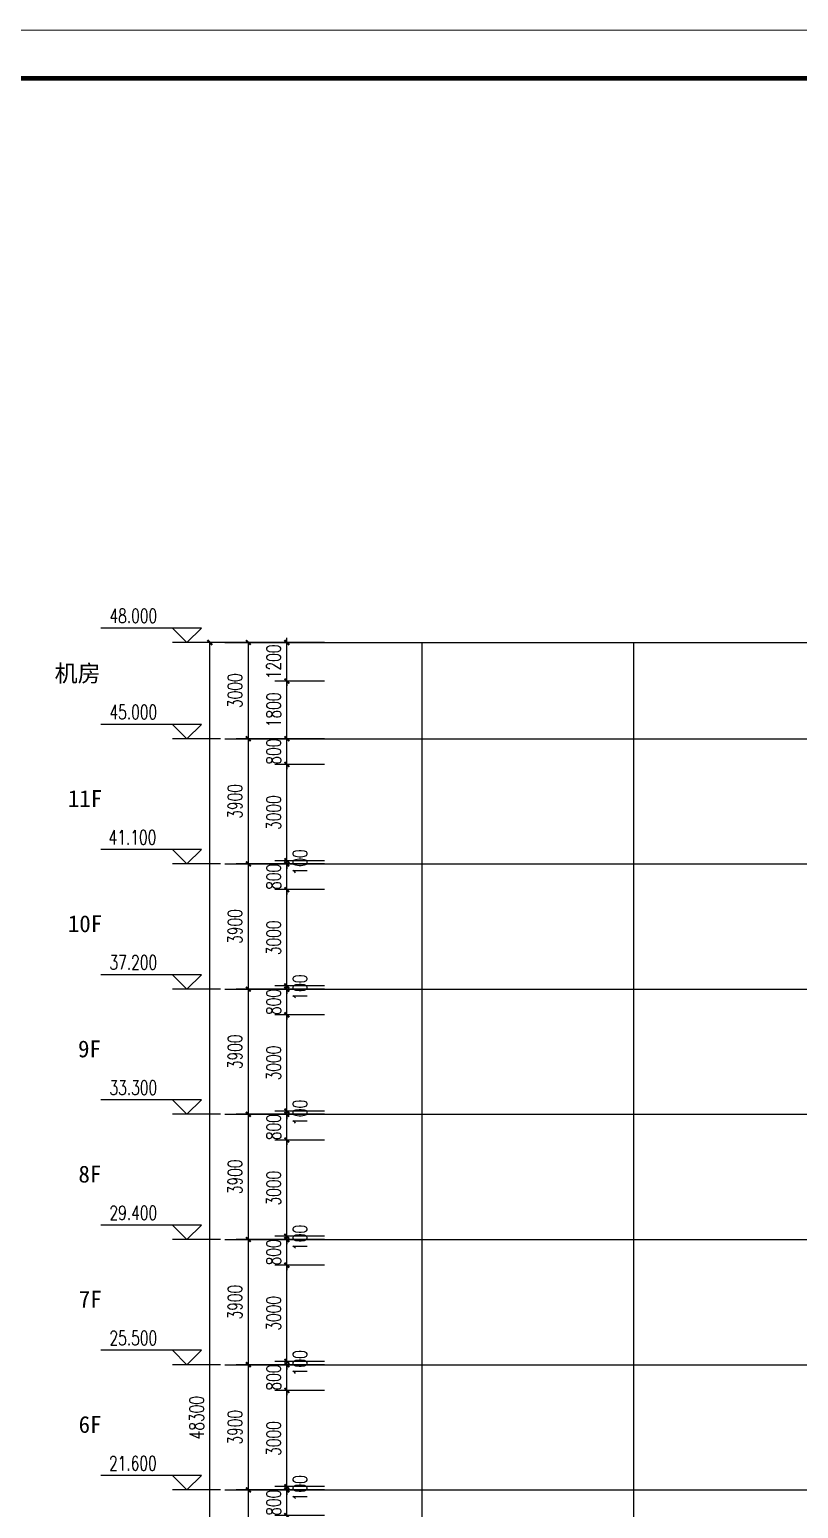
# Model space of a CAD drawing. Extents: x 1738711 to 2346805, y 1189731 to 2516152.
# Drawn here: x 2170105 to 2194068, y 1595754 to 1641828 of the extents above; entities that cross this region are included whole.
import ezdxf
from ezdxf.enums import TextEntityAlignment as Align

# ---------------------------------------------------------------- set-up
doc = ezdxf.new("R2010")
doc.units = 0
doc.header["$LTSCALE"] = 1000
doc.header["$MEASUREMENT"] = 0
for name, color, linetype in [('DIM_ELEV', 3, 'Continuous'), ('DOTE', 1, 'Continuous'), ('PUB_DIM', 3, 'Continuous'), ('PUB_TEXT', 7, 'Continuous'), ('TK', 4, 'Continuous')]:
    doc.layers.add(name, color=color, linetype=linetype)
doc.styles.add('_TCH_DIM', font='SIMPLEX', dxfattribs={"bigfont": 'GBCBIG'})
doc.styles.add('_TCH_DIM_T3', font='SIMPLEX', dxfattribs={"width": 0.705882, "bigfont": 'GBCBIG'})
doc.styles.add('STW', font='simhei_0.ttf')
doc.styles.add('宋体', font='SIMSUN.TTF', dxfattribs={"width": 0.75})
doc.dimstyles.new('_TCH_ARCH&&150', dxfattribs={"dimtxt": 446.25, "dimasz": 150, "dimexe": 375, "dimexo": 450, "dimgap": 189.375, "dimtad": 1, "dimdec": 0, "dimzin": 0, "dimdsep": 46, "dimtxsty": '_TCH_DIM_T3', "dimblk": 'ARCHTICK', "dimcen": 0.09, "dimclrt": 7, "dimazin": 2, "dimtfac": 1, "dimtdec": 0, "dimtix": 1, "dimtmove": 2, "dimatfit": 3, "dimfxl": 1, "dimtolj": 1, "dimtzin": 0, "dimarcsym": 0})

# ---------------------------------------------------------------- blocks, each defined once
blk = doc.blocks.new('hjashrtahreahe')
at = {"layer": 'TK', "color": 7, "const_width": 25}
blk.add_lwpolyline([(0, 59400), (84100, 59400), (84100, 0), (0, 0)], close=True, dxfattribs=at)
at = {"layer": 'TK', "color": 3, "const_width": 100}
blk.add_lwpolyline([(2500, 1000), (2500, 58400), (83100, 58400), (83100, 1000)], close=True, dxfattribs=at)
at = {"layer": 'TK', "style": '宋体', "width": 0.75}
for tag, height, p in [('项目负责人', 350, (6003, 57089)), ('专业负责人', 350, (6003, 56224)), ('设计人', 350, (6003, 55419)), ('版号1', 250, (77304, 22193)), ('时间1', 250, (82405, 22193)), ('版号2', 250, (77304, 21593)), ('时间2', 250, (82405, 21593)), ('版号3', 250, (77304, 20993)), ('时间3', 250, (82405, 20993)), ('建筑会签', 0.0001, (78978, 2403)), ('电气会签', 0.0001, (82128, 2403)), ('结构会签', 0.0001, (78978, 1803)), ('暖通会签', 0.0001, (82128, 1803)), ('给排水会签', 0.0001, (78978, 1250)), ('智能化会签', 0.0001, (82128, 1250))]:
    blk.add_attdef(tag, text='', height=height, dxfattribs=at).set_placement(p, align=Align.CENTER)
for tag, p in [('合作设计单位', (80816, 48986)), ('版号说明1', (79854, 22318)), ('版号说明2', (79854, 21718)), ('版号说明3', (79854, 21118)), ('浙江绿储科技有限公司', (80545, 16036)), ('百兆瓦级集中式熔盐储能关键', (80545, 14953)), ('设备研发及制造基地项目', (80545, 14603)), ('1#研发楼', (80545, 13636)), ('图名', (80545, 12436)), ('工程编号', (78978, 11461)), ('子项编号', (82128, 11461)), ('建筑', (78978, 10711)), ('图号', (82128, 10711)), ('施工图', (78978, 9961)), ('2023.03', (82128, 9961)), ('审定', (79353, 8461)), ('审核', (79353, 7711)), ('工程负责', (79353, 6961)), ('专业负责', (79353, 6211)), ('设计', (79353, 5461)), ('制图', (79353, 4711)), ('校对', (79353, 3961))]:
    blk.add_attdef(tag, text='', height=250, dxfattribs=at).set_placement(p, align=Align.MIDDLE_CENTER)
blk = doc.blocks.new('_ArchTick')
at = {"color": 0, "linetype": 'ByBlock', "const_width": 0.4}
blk.add_lwpolyline([(-0.5, -0.5), (0.5, 0.5)], dxfattribs=at)
blk = doc.blocks.new('*D2338')
at = {"layer": 'Defpoints', "color": 0, "transparency": 16777216}
for p in [(2176923, 1596332), (2178542, 1596332), (2178542, 1592432)]:
    blk.add_point(p, dxfattribs=at)
at = {"layer": 'PUB_DIM', "color": 0, "lineweight": -2, "transparency": 16777216}
for p, q in [((2178092, 1596332), (2176548, 1596332)), ((2176923, 1592432), (2176923, 1596332)), ((2178092, 1592432), (2176548, 1592432))]:
    blk.add_line(p, q, dxfattribs=at)
at = {"layer": 'PUB_DIM', "color": 0, "lineweight": -2, "transparency": 16777216, "xscale": 150, "yscale": 150, "zscale": 150}
for p, rotation in [((2176923, 1596332), 90), ((2176923, 1592432), 270)]:
    blk.add_blockref('_ArchTick', p, dxfattribs=dict(at, rotation=rotation))
at = {"layer": 'PUB_DIM', "color": 7, "transparency": 16777216, "insert": (2176511, 1594382), "char_height": 446.2, "attachment_point": 5, "rotation": 90, "style": '_TCH_DIM_T3'}
blk.add_mtext('\\A1;3900', dxfattribs=at)
blk = doc.blocks.new('*D2339')
at = {"layer": 'Defpoints', "color": 0, "transparency": 16777216}
for p in [(2176923, 1600232), (2178542, 1600232), (2178542, 1596332)]:
    blk.add_point(p, dxfattribs=at)
at = {"layer": 'PUB_DIM', "color": 0, "lineweight": -2, "transparency": 16777216}
for p, q in [((2178092, 1600232), (2176548, 1600232)), ((2176923, 1596332), (2176923, 1600232)), ((2178092, 1596332), (2176548, 1596332))]:
    blk.add_line(p, q, dxfattribs=at)
at = {"layer": 'PUB_DIM', "color": 0, "lineweight": -2, "transparency": 16777216, "xscale": 150, "yscale": 150, "zscale": 150}
for p, rotation in [((2176923, 1600232), 90), ((2176923, 1596332), 270)]:
    blk.add_blockref('_ArchTick', p, dxfattribs=dict(at, rotation=rotation))
at = {"layer": 'PUB_DIM', "color": 7, "transparency": 16777216, "insert": (2176511, 1598282), "char_height": 446.2, "attachment_point": 5, "rotation": 90, "style": '_TCH_DIM_T3'}
blk.add_mtext('\\A1;3900', dxfattribs=at)
blk = doc.blocks.new('*D2340')
at = {"layer": 'Defpoints', "color": 0, "transparency": 16777216}
for p in [(2176923, 1604132), (2178542, 1604132), (2178542, 1600232)]:
    blk.add_point(p, dxfattribs=at)
at = {"layer": 'PUB_DIM', "color": 0, "lineweight": -2, "transparency": 16777216}
for p, q in [((2178092, 1604132), (2176548, 1604132)), ((2176923, 1600232), (2176923, 1604132)), ((2178092, 1600232), (2176548, 1600232))]:
    blk.add_line(p, q, dxfattribs=at)
at = {"layer": 'PUB_DIM', "color": 0, "lineweight": -2, "transparency": 16777216, "xscale": 150, "yscale": 150, "zscale": 150}
for p, rotation in [((2176923, 1604132), 90), ((2176923, 1600232), 270)]:
    blk.add_blockref('_ArchTick', p, dxfattribs=dict(at, rotation=rotation))
at = {"layer": 'PUB_DIM', "color": 7, "transparency": 16777216, "insert": (2176511, 1602182), "char_height": 446.2, "attachment_point": 5, "rotation": 90, "style": '_TCH_DIM_T3'}
blk.add_mtext('\\A1;3900', dxfattribs=at)
blk = doc.blocks.new('*D2341')
at = {"layer": 'Defpoints', "color": 0, "transparency": 16777216}
for p in [(2176923, 1608032), (2178542, 1608032), (2178542, 1604132)]:
    blk.add_point(p, dxfattribs=at)
at = {"layer": 'PUB_DIM', "color": 0, "lineweight": -2, "transparency": 16777216}
for p, q in [((2178092, 1608032), (2176548, 1608032)), ((2176923, 1604132), (2176923, 1608032)), ((2178092, 1604132), (2176548, 1604132))]:
    blk.add_line(p, q, dxfattribs=at)
at = {"layer": 'PUB_DIM', "color": 0, "lineweight": -2, "transparency": 16777216, "xscale": 150, "yscale": 150, "zscale": 150}
for p, rotation in [((2176923, 1608032), 90), ((2176923, 1604132), 270)]:
    blk.add_blockref('_ArchTick', p, dxfattribs=dict(at, rotation=rotation))
at = {"layer": 'PUB_DIM', "color": 7, "transparency": 16777216, "insert": (2176511, 1606082), "char_height": 446.2, "attachment_point": 5, "rotation": 90, "style": '_TCH_DIM_T3'}
blk.add_mtext('\\A1;3900', dxfattribs=at)
blk = doc.blocks.new('*D2342')
at = {"layer": 'Defpoints', "color": 0, "transparency": 16777216}
for p in [(2176923, 1611932), (2178542, 1611932), (2178542, 1608032)]:
    blk.add_point(p, dxfattribs=at)
at = {"layer": 'PUB_DIM', "color": 0, "lineweight": -2, "transparency": 16777216}
for p, q in [((2178092, 1611932), (2176548, 1611932)), ((2176923, 1608032), (2176923, 1611932)), ((2178092, 1608032), (2176548, 1608032))]:
    blk.add_line(p, q, dxfattribs=at)
at = {"layer": 'PUB_DIM', "color": 0, "lineweight": -2, "transparency": 16777216, "xscale": 150, "yscale": 150, "zscale": 150}
for p, rotation in [((2176923, 1611932), 90), ((2176923, 1608032), 270)]:
    blk.add_blockref('_ArchTick', p, dxfattribs=dict(at, rotation=rotation))
at = {"layer": 'PUB_DIM', "color": 7, "transparency": 16777216, "insert": (2176511, 1609982), "char_height": 446.2, "attachment_point": 5, "rotation": 90, "style": '_TCH_DIM_T3'}
blk.add_mtext('\\A1;3900', dxfattribs=at)
blk = doc.blocks.new('*D2343')
at = {"layer": 'Defpoints', "color": 0, "transparency": 16777216}
for p in [(2176923, 1615832), (2178542, 1615832), (2178542, 1611932)]:
    blk.add_point(p, dxfattribs=at)
at = {"layer": 'PUB_DIM', "color": 0, "lineweight": -2, "transparency": 16777216}
for p, q in [((2178092, 1615832), (2176548, 1615832)), ((2176923, 1611932), (2176923, 1615832)), ((2178092, 1611932), (2176548, 1611932))]:
    blk.add_line(p, q, dxfattribs=at)
at = {"layer": 'PUB_DIM', "color": 0, "lineweight": -2, "transparency": 16777216, "xscale": 150, "yscale": 150, "zscale": 150}
for p, rotation in [((2176923, 1615832), 90), ((2176923, 1611932), 270)]:
    blk.add_blockref('_ArchTick', p, dxfattribs=dict(at, rotation=rotation))
at = {"layer": 'PUB_DIM', "color": 7, "transparency": 16777216, "insert": (2176511, 1613882), "char_height": 446.2, "attachment_point": 5, "rotation": 90, "style": '_TCH_DIM_T3'}
blk.add_mtext('\\A1;3900', dxfattribs=at)
blk = doc.blocks.new('*D2344')
at = {"layer": 'Defpoints', "color": 0, "transparency": 16777216}
for p in [(2176923, 1619732), (2178542, 1619732), (2178542, 1615832)]:
    blk.add_point(p, dxfattribs=at)
at = {"layer": 'PUB_DIM', "color": 0, "lineweight": -2, "transparency": 16777216}
for p, q in [((2178092, 1619732), (2176548, 1619732)), ((2176923, 1615832), (2176923, 1619732)), ((2178092, 1615832), (2176548, 1615832))]:
    blk.add_line(p, q, dxfattribs=at)
at = {"layer": 'PUB_DIM', "color": 0, "lineweight": -2, "transparency": 16777216, "xscale": 150, "yscale": 150, "zscale": 150}
for p, rotation in [((2176923, 1619732), 90), ((2176923, 1615832), 270)]:
    blk.add_blockref('_ArchTick', p, dxfattribs=dict(at, rotation=rotation))
at = {"layer": 'PUB_DIM', "color": 7, "transparency": 16777216, "insert": (2176511, 1617782), "char_height": 446.2, "attachment_point": 5, "rotation": 90, "style": '_TCH_DIM_T3'}
blk.add_mtext('\\A1;3900', dxfattribs=at)
blk = doc.blocks.new('*D2345')
at = {"layer": 'Defpoints', "color": 0, "transparency": 16777216}
for p in [(2176923, 1622732), (2178542, 1622732), (2178542, 1619732)]:
    blk.add_point(p, dxfattribs=at)
at = {"layer": 'PUB_DIM', "color": 0, "lineweight": -2, "transparency": 16777216}
for p, q in [((2178092, 1622732), (2176548, 1622732)), ((2176923, 1619732), (2176923, 1622732)), ((2178092, 1619732), (2176548, 1619732))]:
    blk.add_line(p, q, dxfattribs=at)
at = {"layer": 'PUB_DIM', "color": 0, "lineweight": -2, "transparency": 16777216, "xscale": 150, "yscale": 150, "zscale": 150}
for p, rotation in [((2176923, 1622732), 90), ((2176923, 1619732), 270)]:
    blk.add_blockref('_ArchTick', p, dxfattribs=dict(at, rotation=rotation))
at = {"layer": 'PUB_DIM', "color": 7, "transparency": 16777216, "insert": (2176511, 1621232), "char_height": 446.2, "attachment_point": 5, "rotation": 90, "style": '_TCH_DIM_T3'}
blk.add_mtext('\\A1;3000', dxfattribs=at)
blk = doc.blocks.new('*D2346')
at = {"layer": 'Defpoints', "color": 0, "transparency": 16777216}
for p in [(2175723, 1622732), (2179742, 1622732), (2179742, 1574432)]:
    blk.add_point(p, dxfattribs=at)
at = {"layer": 'PUB_DIM', "color": 0, "lineweight": -2, "transparency": 16777216}
for p, q in [((2179292, 1622732), (2175348, 1622732)), ((2175723, 1574432), (2175723, 1622732)), ((2179292, 1574432), (2175348, 1574432))]:
    blk.add_line(p, q, dxfattribs=at)
at = {"layer": 'PUB_DIM', "color": 0, "lineweight": -2, "transparency": 16777216, "xscale": 150, "yscale": 150, "zscale": 150}
for p, rotation in [((2175723, 1622732), 90), ((2175723, 1574432), 270)]:
    blk.add_blockref('_ArchTick', p, dxfattribs=dict(at, rotation=rotation))
at = {"layer": 'PUB_DIM', "color": 7, "transparency": 16777216, "insert": (2175311, 1598582), "char_height": 446.2, "attachment_point": 5, "rotation": 90, "style": '_TCH_DIM_T3'}
blk.add_mtext('\\A1;48300', dxfattribs=at)
blk = doc.blocks.new('*D2360')
at = {"layer": 'Defpoints', "color": 0, "transparency": 16777216}
for p in [(2178123, 1596332), (2179742, 1596332), (2179742, 1595532)]:
    blk.add_point(p, dxfattribs=at)
at = {"layer": 'PUB_DIM', "color": 0, "lineweight": -2, "transparency": 16777216}
for p, q in [((2178123, 1596332), (2178123, 1596482)), ((2179292, 1596332), (2177748, 1596332)), ((2178123, 1595532), (2178123, 1596332)), ((2179292, 1595532), (2177748, 1595532)), ((2178123, 1595532), (2178123, 1595382))]:
    blk.add_line(p, q, dxfattribs=at)
at = {"layer": 'PUB_DIM', "color": 0, "lineweight": -2, "transparency": 16777216, "xscale": 150, "yscale": 150, "zscale": 150}
for p, rotation in [((2178123, 1596332), 270), ((2178123, 1595532), 90)]:
    blk.add_blockref('_ArchTick', p, dxfattribs=dict(at, rotation=rotation))
at = {"layer": 'PUB_DIM', "color": 7, "transparency": 16777216, "insert": (2177711, 1595932), "char_height": 446.2, "attachment_point": 5, "rotation": 90, "style": '_TCH_DIM_T3'}
blk.add_mtext('\\A1;800', dxfattribs=at)
blk = doc.blocks.new('*D2361')
at = {"layer": 'Defpoints', "color": 0, "transparency": 16777216}
for p in [(2178123, 1596432), (2179742, 1596432), (2179742, 1596332)]:
    blk.add_point(p, dxfattribs=at)
at = {"layer": 'PUB_DIM', "color": 0, "lineweight": -2, "transparency": 16777216}
for p, q in [((2178123, 1596432), (2178123, 1596582)), ((2179292, 1596432), (2177748, 1596432)), ((2179292, 1596332), (2177748, 1596332)), ((2178123, 1596332), (2178123, 1596432)), ((2178123, 1596332), (2178123, 1596182))]:
    blk.add_line(p, q, dxfattribs=at)
at = {"layer": 'PUB_DIM', "color": 0, "lineweight": -2, "transparency": 16777216, "xscale": 150, "yscale": 150, "zscale": 150}
for p, rotation in [((2178123, 1596432), 270), ((2178123, 1596332), 90)]:
    blk.add_blockref('_ArchTick', p, dxfattribs=dict(at, rotation=rotation))
at = {"layer": 'PUB_DIM', "color": 7, "transparency": 16777216, "insert": (2178536, 1596382), "char_height": 446.2, "attachment_point": 5, "rotation": 90, "style": '_TCH_DIM_T3'}
blk.add_mtext('\\A1;100', dxfattribs=at)
blk = doc.blocks.new('*D2362')
at = {"layer": 'Defpoints', "color": 0, "transparency": 16777216}
for p in [(2178123, 1599432), (2179742, 1599432), (2179742, 1596432)]:
    blk.add_point(p, dxfattribs=at)
at = {"layer": 'PUB_DIM', "color": 0, "lineweight": -2, "transparency": 16777216}
for p, q in [((2179292, 1599432), (2177748, 1599432)), ((2178123, 1596432), (2178123, 1599432)), ((2179292, 1596432), (2177748, 1596432))]:
    blk.add_line(p, q, dxfattribs=at)
at = {"layer": 'PUB_DIM', "color": 0, "lineweight": -2, "transparency": 16777216, "xscale": 150, "yscale": 150, "zscale": 150}
for p, rotation in [((2178123, 1599432), 90), ((2178123, 1596432), 270)]:
    blk.add_blockref('_ArchTick', p, dxfattribs=dict(at, rotation=rotation))
at = {"layer": 'PUB_DIM', "color": 7, "transparency": 16777216, "insert": (2177711, 1597932), "char_height": 446.2, "attachment_point": 5, "rotation": 90, "style": '_TCH_DIM_T3'}
blk.add_mtext('\\A1;3000', dxfattribs=at)
blk = doc.blocks.new('*D2363')
at = {"layer": 'Defpoints', "color": 0, "transparency": 16777216}
for p in [(2178123, 1600232), (2179742, 1600232), (2179742, 1599432)]:
    blk.add_point(p, dxfattribs=at)
at = {"layer": 'PUB_DIM', "color": 0, "lineweight": -2, "transparency": 16777216}
for p, q in [((2179292, 1600232), (2177748, 1600232)), ((2178123, 1600232), (2178123, 1600382)), ((2178123, 1599432), (2178123, 1600232)), ((2179292, 1599432), (2177748, 1599432)), ((2178123, 1599432), (2178123, 1599282))]:
    blk.add_line(p, q, dxfattribs=at)
at = {"layer": 'PUB_DIM', "color": 0, "lineweight": -2, "transparency": 16777216, "xscale": 150, "yscale": 150, "zscale": 150}
for p, rotation in [((2178123, 1600232), 270), ((2178123, 1599432), 90)]:
    blk.add_blockref('_ArchTick', p, dxfattribs=dict(at, rotation=rotation))
at = {"layer": 'PUB_DIM', "color": 7, "transparency": 16777216, "insert": (2177711, 1599832), "char_height": 446.2, "attachment_point": 5, "rotation": 90, "style": '_TCH_DIM_T3'}
blk.add_mtext('\\A1;800', dxfattribs=at)
blk = doc.blocks.new('*D2364')
at = {"layer": 'Defpoints', "color": 0, "transparency": 16777216}
for p in [(2178123, 1600332), (2179742, 1600332), (2179742, 1600232)]:
    blk.add_point(p, dxfattribs=at)
at = {"layer": 'PUB_DIM', "color": 0, "lineweight": -2, "transparency": 16777216}
for p, q in [((2179292, 1600332), (2177748, 1600332)), ((2179292, 1600232), (2177748, 1600232)), ((2178123, 1600332), (2178123, 1600482)), ((2178123, 1600232), (2178123, 1600332)), ((2178123, 1600232), (2178123, 1600082))]:
    blk.add_line(p, q, dxfattribs=at)
at = {"layer": 'PUB_DIM', "color": 0, "lineweight": -2, "transparency": 16777216, "xscale": 150, "yscale": 150, "zscale": 150}
for p, rotation in [((2178123, 1600332), 270), ((2178123, 1600232), 90)]:
    blk.add_blockref('_ArchTick', p, dxfattribs=dict(at, rotation=rotation))
at = {"layer": 'PUB_DIM', "color": 7, "transparency": 16777216, "insert": (2178536, 1600282), "char_height": 446.2, "attachment_point": 5, "rotation": 90, "style": '_TCH_DIM_T3'}
blk.add_mtext('\\A1;100', dxfattribs=at)
blk = doc.blocks.new('*D2365')
at = {"layer": 'Defpoints', "color": 0, "transparency": 16777216}
for p in [(2178123, 1603332), (2179742, 1603332), (2179742, 1600332)]:
    blk.add_point(p, dxfattribs=at)
at = {"layer": 'PUB_DIM', "color": 0, "lineweight": -2, "transparency": 16777216}
for p, q in [((2179292, 1603332), (2177748, 1603332)), ((2178123, 1600332), (2178123, 1603332)), ((2179292, 1600332), (2177748, 1600332))]:
    blk.add_line(p, q, dxfattribs=at)
at = {"layer": 'PUB_DIM', "color": 0, "lineweight": -2, "transparency": 16777216, "xscale": 150, "yscale": 150, "zscale": 150}
for p, rotation in [((2178123, 1603332), 90), ((2178123, 1600332), 270)]:
    blk.add_blockref('_ArchTick', p, dxfattribs=dict(at, rotation=rotation))
at = {"layer": 'PUB_DIM', "color": 7, "transparency": 16777216, "insert": (2177711, 1601832), "char_height": 446.2, "attachment_point": 5, "rotation": 90, "style": '_TCH_DIM_T3'}
blk.add_mtext('\\A1;3000', dxfattribs=at)
blk = doc.blocks.new('*D2366')
at = {"layer": 'Defpoints', "color": 0, "transparency": 16777216}
for p in [(2178123, 1604132), (2179742, 1604132), (2179742, 1603332)]:
    blk.add_point(p, dxfattribs=at)
at = {"layer": 'PUB_DIM', "color": 0, "lineweight": -2, "transparency": 16777216}
for p, q in [((2179292, 1604132), (2177748, 1604132)), ((2178123, 1604132), (2178123, 1604282)), ((2178123, 1603332), (2178123, 1604132)), ((2179292, 1603332), (2177748, 1603332)), ((2178123, 1603332), (2178123, 1603182))]:
    blk.add_line(p, q, dxfattribs=at)
at = {"layer": 'PUB_DIM', "color": 0, "lineweight": -2, "transparency": 16777216, "xscale": 150, "yscale": 150, "zscale": 150}
for p, rotation in [((2178123, 1604132), 270), ((2178123, 1603332), 90)]:
    blk.add_blockref('_ArchTick', p, dxfattribs=dict(at, rotation=rotation))
at = {"layer": 'PUB_DIM', "color": 7, "transparency": 16777216, "insert": (2177711, 1603732), "char_height": 446.2, "attachment_point": 5, "rotation": 90, "style": '_TCH_DIM_T3'}
blk.add_mtext('\\A1;800', dxfattribs=at)
blk = doc.blocks.new('*D2367')
at = {"layer": 'Defpoints', "color": 0, "transparency": 16777216}
for p in [(2178123, 1604232), (2179742, 1604232), (2179742, 1604132)]:
    blk.add_point(p, dxfattribs=at)
at = {"layer": 'PUB_DIM', "color": 0, "lineweight": -2, "transparency": 16777216}
for p, q in [((2178123, 1604232), (2178123, 1604382)), ((2179292, 1604232), (2177748, 1604232)), ((2179292, 1604132), (2177748, 1604132)), ((2178123, 1604132), (2178123, 1604232)), ((2178123, 1604132), (2178123, 1603982))]:
    blk.add_line(p, q, dxfattribs=at)
at = {"layer": 'PUB_DIM', "color": 0, "lineweight": -2, "transparency": 16777216, "xscale": 150, "yscale": 150, "zscale": 150}
for p, rotation in [((2178123, 1604232), 270), ((2178123, 1604132), 90)]:
    blk.add_blockref('_ArchTick', p, dxfattribs=dict(at, rotation=rotation))
at = {"layer": 'PUB_DIM', "color": 7, "transparency": 16777216, "insert": (2178536, 1604182), "char_height": 446.2, "attachment_point": 5, "rotation": 90, "style": '_TCH_DIM_T3'}
blk.add_mtext('\\A1;100', dxfattribs=at)
blk = doc.blocks.new('*D2368')
at = {"layer": 'Defpoints', "color": 0, "transparency": 16777216}
for p in [(2178123, 1607232), (2179742, 1607232), (2179742, 1604232)]:
    blk.add_point(p, dxfattribs=at)
at = {"layer": 'PUB_DIM', "color": 0, "lineweight": -2, "transparency": 16777216}
for p, q in [((2179292, 1607232), (2177748, 1607232)), ((2178123, 1604232), (2178123, 1607232)), ((2179292, 1604232), (2177748, 1604232))]:
    blk.add_line(p, q, dxfattribs=at)
at = {"layer": 'PUB_DIM', "color": 0, "lineweight": -2, "transparency": 16777216, "xscale": 150, "yscale": 150, "zscale": 150}
for p, rotation in [((2178123, 1607232), 90), ((2178123, 1604232), 270)]:
    blk.add_blockref('_ArchTick', p, dxfattribs=dict(at, rotation=rotation))
at = {"layer": 'PUB_DIM', "color": 7, "transparency": 16777216, "insert": (2177711, 1605732), "char_height": 446.2, "attachment_point": 5, "rotation": 90, "style": '_TCH_DIM_T3'}
blk.add_mtext('\\A1;3000', dxfattribs=at)
blk = doc.blocks.new('*D2369')
at = {"layer": 'Defpoints', "color": 0, "transparency": 16777216}
for p in [(2178123, 1608032), (2179742, 1608032), (2179742, 1607232)]:
    blk.add_point(p, dxfattribs=at)
at = {"layer": 'PUB_DIM', "color": 0, "lineweight": -2, "transparency": 16777216}
for p, q in [((2179292, 1608032), (2177748, 1608032)), ((2178123, 1608032), (2178123, 1608182)), ((2178123, 1607232), (2178123, 1608032)), ((2179292, 1607232), (2177748, 1607232)), ((2178123, 1607232), (2178123, 1607082))]:
    blk.add_line(p, q, dxfattribs=at)
at = {"layer": 'PUB_DIM', "color": 0, "lineweight": -2, "transparency": 16777216, "xscale": 150, "yscale": 150, "zscale": 150}
for p, rotation in [((2178123, 1608032), 270), ((2178123, 1607232), 90)]:
    blk.add_blockref('_ArchTick', p, dxfattribs=dict(at, rotation=rotation))
at = {"layer": 'PUB_DIM', "color": 7, "transparency": 16777216, "insert": (2177711, 1607632), "char_height": 446.2, "attachment_point": 5, "rotation": 90, "style": '_TCH_DIM_T3'}
blk.add_mtext('\\A1;800', dxfattribs=at)
blk = doc.blocks.new('*D2370')
at = {"layer": 'Defpoints', "color": 0, "transparency": 16777216}
for p in [(2178123, 1608132), (2179742, 1608132), (2179742, 1608032)]:
    blk.add_point(p, dxfattribs=at)
at = {"layer": 'PUB_DIM', "color": 0, "lineweight": -2, "transparency": 16777216}
for p, q in [((2179292, 1608132), (2177748, 1608132)), ((2179292, 1608032), (2177748, 1608032)), ((2178123, 1608132), (2178123, 1608282)), ((2178123, 1608032), (2178123, 1608132)), ((2178123, 1608032), (2178123, 1607882))]:
    blk.add_line(p, q, dxfattribs=at)
at = {"layer": 'PUB_DIM', "color": 0, "lineweight": -2, "transparency": 16777216, "xscale": 150, "yscale": 150, "zscale": 150}
for p, rotation in [((2178123, 1608132), 270), ((2178123, 1608032), 90)]:
    blk.add_blockref('_ArchTick', p, dxfattribs=dict(at, rotation=rotation))
at = {"layer": 'PUB_DIM', "color": 7, "transparency": 16777216, "insert": (2178536, 1608082), "char_height": 446.2, "attachment_point": 5, "rotation": 90, "style": '_TCH_DIM_T3'}
blk.add_mtext('\\A1;100', dxfattribs=at)
blk = doc.blocks.new('*D2371')
at = {"layer": 'Defpoints', "color": 0, "transparency": 16777216}
for p in [(2178123, 1611132), (2179742, 1611132), (2179742, 1608132)]:
    blk.add_point(p, dxfattribs=at)
at = {"layer": 'PUB_DIM', "color": 0, "lineweight": -2, "transparency": 16777216}
for p, q in [((2179292, 1611132), (2177748, 1611132)), ((2178123, 1608132), (2178123, 1611132)), ((2179292, 1608132), (2177748, 1608132))]:
    blk.add_line(p, q, dxfattribs=at)
at = {"layer": 'PUB_DIM', "color": 0, "lineweight": -2, "transparency": 16777216, "xscale": 150, "yscale": 150, "zscale": 150}
for p, rotation in [((2178123, 1611132), 90), ((2178123, 1608132), 270)]:
    blk.add_blockref('_ArchTick', p, dxfattribs=dict(at, rotation=rotation))
at = {"layer": 'PUB_DIM', "color": 7, "transparency": 16777216, "insert": (2177711, 1609632), "char_height": 446.2, "attachment_point": 5, "rotation": 90, "style": '_TCH_DIM_T3'}
blk.add_mtext('\\A1;3000', dxfattribs=at)
blk = doc.blocks.new('*D2372')
at = {"layer": 'Defpoints', "color": 0, "transparency": 16777216}
for p in [(2178123, 1611932), (2179742, 1611932), (2179742, 1611132)]:
    blk.add_point(p, dxfattribs=at)
at = {"layer": 'PUB_DIM', "color": 0, "lineweight": -2, "transparency": 16777216}
for p, q in [((2179292, 1611932), (2177748, 1611932)), ((2178123, 1611932), (2178123, 1612082)), ((2178123, 1611132), (2178123, 1611932)), ((2179292, 1611132), (2177748, 1611132)), ((2178123, 1611132), (2178123, 1610982))]:
    blk.add_line(p, q, dxfattribs=at)
at = {"layer": 'PUB_DIM', "color": 0, "lineweight": -2, "transparency": 16777216, "xscale": 150, "yscale": 150, "zscale": 150}
for p, rotation in [((2178123, 1611932), 270), ((2178123, 1611132), 90)]:
    blk.add_blockref('_ArchTick', p, dxfattribs=dict(at, rotation=rotation))
at = {"layer": 'PUB_DIM', "color": 7, "transparency": 16777216, "insert": (2177711, 1611532), "char_height": 446.2, "attachment_point": 5, "rotation": 90, "style": '_TCH_DIM_T3'}
blk.add_mtext('\\A1;800', dxfattribs=at)
blk = doc.blocks.new('*D2373')
at = {"layer": 'Defpoints', "color": 0, "transparency": 16777216}
for p in [(2178123, 1612032), (2179742, 1612032), (2179742, 1611932)]:
    blk.add_point(p, dxfattribs=at)
at = {"layer": 'PUB_DIM', "color": 0, "lineweight": -2, "transparency": 16777216}
for p, q in [((2178123, 1612032), (2178123, 1612182)), ((2179292, 1612032), (2177748, 1612032)), ((2179292, 1611932), (2177748, 1611932)), ((2178123, 1611932), (2178123, 1612032)), ((2178123, 1611932), (2178123, 1611782))]:
    blk.add_line(p, q, dxfattribs=at)
at = {"layer": 'PUB_DIM', "color": 0, "lineweight": -2, "transparency": 16777216, "xscale": 150, "yscale": 150, "zscale": 150}
for p, rotation in [((2178123, 1612032), 270), ((2178123, 1611932), 90)]:
    blk.add_blockref('_ArchTick', p, dxfattribs=dict(at, rotation=rotation))
at = {"layer": 'PUB_DIM', "color": 7, "transparency": 16777216, "insert": (2178536, 1611982), "char_height": 446.2, "attachment_point": 5, "rotation": 90, "style": '_TCH_DIM_T3'}
blk.add_mtext('\\A1;100', dxfattribs=at)
blk = doc.blocks.new('*D2374')
at = {"layer": 'Defpoints', "color": 0, "transparency": 16777216}
for p in [(2178123, 1615032), (2179742, 1615032), (2179742, 1612032)]:
    blk.add_point(p, dxfattribs=at)
at = {"layer": 'PUB_DIM', "color": 0, "lineweight": -2, "transparency": 16777216}
for p, q in [((2179292, 1615032), (2177748, 1615032)), ((2178123, 1612032), (2178123, 1615032)), ((2179292, 1612032), (2177748, 1612032))]:
    blk.add_line(p, q, dxfattribs=at)
at = {"layer": 'PUB_DIM', "color": 0, "lineweight": -2, "transparency": 16777216, "xscale": 150, "yscale": 150, "zscale": 150}
for p, rotation in [((2178123, 1615032), 90), ((2178123, 1612032), 270)]:
    blk.add_blockref('_ArchTick', p, dxfattribs=dict(at, rotation=rotation))
at = {"layer": 'PUB_DIM', "color": 7, "transparency": 16777216, "insert": (2177711, 1613532), "char_height": 446.2, "attachment_point": 5, "rotation": 90, "style": '_TCH_DIM_T3'}
blk.add_mtext('\\A1;3000', dxfattribs=at)
blk = doc.blocks.new('*D2375')
at = {"layer": 'Defpoints', "color": 0, "transparency": 16777216}
for p in [(2178123, 1615832), (2179742, 1615832), (2179742, 1615032)]:
    blk.add_point(p, dxfattribs=at)
at = {"layer": 'PUB_DIM', "color": 0, "lineweight": -2, "transparency": 16777216}
for p, q in [((2179292, 1615832), (2177748, 1615832)), ((2178123, 1615832), (2178123, 1615982)), ((2178123, 1615032), (2178123, 1615832)), ((2179292, 1615032), (2177748, 1615032)), ((2178123, 1615032), (2178123, 1614882))]:
    blk.add_line(p, q, dxfattribs=at)
at = {"layer": 'PUB_DIM', "color": 0, "lineweight": -2, "transparency": 16777216, "xscale": 150, "yscale": 150, "zscale": 150}
for p, rotation in [((2178123, 1615832), 270), ((2178123, 1615032), 90)]:
    blk.add_blockref('_ArchTick', p, dxfattribs=dict(at, rotation=rotation))
at = {"layer": 'PUB_DIM', "color": 7, "transparency": 16777216, "insert": (2177711, 1615432), "char_height": 446.2, "attachment_point": 5, "rotation": 90, "style": '_TCH_DIM_T3'}
blk.add_mtext('\\A1;800', dxfattribs=at)
blk = doc.blocks.new('*D2376')
at = {"layer": 'Defpoints', "color": 0, "transparency": 16777216}
for p in [(2178123, 1615932), (2179742, 1615932), (2179742, 1615832)]:
    blk.add_point(p, dxfattribs=at)
at = {"layer": 'PUB_DIM', "color": 0, "lineweight": -2, "transparency": 16777216}
for p, q in [((2179292, 1615932), (2177748, 1615932)), ((2179292, 1615832), (2177748, 1615832)), ((2178123, 1615932), (2178123, 1616082)), ((2178123, 1615832), (2178123, 1615932)), ((2178123, 1615832), (2178123, 1615682))]:
    blk.add_line(p, q, dxfattribs=at)
at = {"layer": 'PUB_DIM', "color": 0, "lineweight": -2, "transparency": 16777216, "xscale": 150, "yscale": 150, "zscale": 150}
for p, rotation in [((2178123, 1615932), 270), ((2178123, 1615832), 90)]:
    blk.add_blockref('_ArchTick', p, dxfattribs=dict(at, rotation=rotation))
at = {"layer": 'PUB_DIM', "color": 7, "transparency": 16777216, "insert": (2178536, 1615882), "char_height": 446.2, "attachment_point": 5, "rotation": 90, "style": '_TCH_DIM_T3'}
blk.add_mtext('\\A1;100', dxfattribs=at)
blk = doc.blocks.new('*D2377')
at = {"layer": 'Defpoints', "color": 0, "transparency": 16777216}
for p in [(2178123, 1618932), (2179742, 1618932), (2179742, 1615932)]:
    blk.add_point(p, dxfattribs=at)
at = {"layer": 'PUB_DIM', "color": 0, "lineweight": -2, "transparency": 16777216}
for p, q in [((2179292, 1618932), (2177748, 1618932)), ((2178123, 1615932), (2178123, 1618932)), ((2179292, 1615932), (2177748, 1615932))]:
    blk.add_line(p, q, dxfattribs=at)
at = {"layer": 'PUB_DIM', "color": 0, "lineweight": -2, "transparency": 16777216, "xscale": 150, "yscale": 150, "zscale": 150}
for p, rotation in [((2178123, 1618932), 90), ((2178123, 1615932), 270)]:
    blk.add_blockref('_ArchTick', p, dxfattribs=dict(at, rotation=rotation))
at = {"layer": 'PUB_DIM', "color": 7, "transparency": 16777216, "insert": (2177711, 1617432), "char_height": 446.2, "attachment_point": 5, "rotation": 90, "style": '_TCH_DIM_T3'}
blk.add_mtext('\\A1;3000', dxfattribs=at)
blk = doc.blocks.new('*D2378')
at = {"layer": 'Defpoints', "color": 0, "transparency": 16777216}
for p in [(2178123, 1619732), (2179742, 1619732), (2179742, 1618932)]:
    blk.add_point(p, dxfattribs=at)
at = {"layer": 'PUB_DIM', "color": 0, "lineweight": -2, "transparency": 16777216}
for p, q in [((2179292, 1619732), (2177748, 1619732)), ((2178123, 1619732), (2178123, 1619882)), ((2178123, 1618932), (2178123, 1619732)), ((2179292, 1618932), (2177748, 1618932)), ((2178123, 1618932), (2178123, 1618782))]:
    blk.add_line(p, q, dxfattribs=at)
at = {"layer": 'PUB_DIM', "color": 0, "lineweight": -2, "transparency": 16777216, "xscale": 150, "yscale": 150, "zscale": 150}
for p, rotation in [((2178123, 1619732), 270), ((2178123, 1618932), 90)]:
    blk.add_blockref('_ArchTick', p, dxfattribs=dict(at, rotation=rotation))
at = {"layer": 'PUB_DIM', "color": 7, "transparency": 16777216, "insert": (2177711, 1619332), "char_height": 446.2, "attachment_point": 5, "rotation": 90, "style": '_TCH_DIM_T3'}
blk.add_mtext('\\A1;800', dxfattribs=at)
blk = doc.blocks.new('*D2379')
at = {"layer": 'Defpoints', "color": 0, "transparency": 16777216}
for p in [(2178123, 1621532), (2179742, 1621532), (2179742, 1619732)]:
    blk.add_point(p, dxfattribs=at)
at = {"layer": 'PUB_DIM', "color": 0, "lineweight": -2, "transparency": 16777216}
for p, q in [((2179292, 1621532), (2177748, 1621532)), ((2178123, 1619732), (2178123, 1621532)), ((2179292, 1619732), (2177748, 1619732))]:
    blk.add_line(p, q, dxfattribs=at)
at = {"layer": 'PUB_DIM', "color": 0, "lineweight": -2, "transparency": 16777216, "xscale": 150, "yscale": 150, "zscale": 150}
for p, rotation in [((2178123, 1621532), 90), ((2178123, 1619732), 270)]:
    blk.add_blockref('_ArchTick', p, dxfattribs=dict(at, rotation=rotation))
at = {"layer": 'PUB_DIM', "color": 7, "transparency": 16777216, "insert": (2177711, 1620632), "char_height": 446.2, "attachment_point": 5, "rotation": 90, "style": '_TCH_DIM_T3'}
blk.add_mtext('\\A1;1800', dxfattribs=at)
blk = doc.blocks.new('*D2380')
at = {"layer": 'Defpoints', "color": 0, "transparency": 16777216}
for p in [(2178123, 1622732), (2179742, 1622732), (2179742, 1621532)]:
    blk.add_point(p, dxfattribs=at)
at = {"layer": 'PUB_DIM', "color": 0, "lineweight": -2, "transparency": 16777216}
for p, q in [((2179292, 1622732), (2177748, 1622732)), ((2178123, 1622732), (2178123, 1622882)), ((2178123, 1621532), (2178123, 1622732)), ((2179292, 1621532), (2177748, 1621532)), ((2178123, 1621532), (2178123, 1621382))]:
    blk.add_line(p, q, dxfattribs=at)
at = {"layer": 'PUB_DIM', "color": 0, "lineweight": -2, "transparency": 16777216, "xscale": 150, "yscale": 150, "zscale": 150}
for p, rotation in [((2178123, 1622732), 270), ((2178123, 1621532), 90)]:
    blk.add_blockref('_ArchTick', p, dxfattribs=dict(at, rotation=rotation))
at = {"layer": 'PUB_DIM', "color": 7, "transparency": 16777216, "insert": (2177711, 1622132), "char_height": 446.2, "attachment_point": 5, "rotation": 90, "style": '_TCH_DIM_T3'}
blk.add_mtext('\\A1;1200', dxfattribs=at)

msp = doc.modelspace()

# ---------------------------------------------------------------- linework, layer by layer
at = {"layer": 'DIM_ELEV'}
for p, q in [((2175459.3, 1623182.3), (2172327.3, 1623182.3)), ((2175009.3, 1622732.3), (2174559.3, 1623182.3)), ((2176059.3, 1622732.3), (2174559.3, 1622732.3)), ((2175009.3, 1622732.3), (2175459.3, 1623182.3)), ((2175459.3, 1620182.3), (2172327.3, 1620182.3)), ((2175009.3, 1619732.3), (2174559.3, 1620182.3)), ((2175009.3, 1619732.3), (2175459.3, 1620182.3)), ((2176059.3, 1619732.3), (2174559.3, 1619732.3)), ((2175459.3, 1616282.3), (2172327.3, 1616282.3)), ((2175009.3, 1615832.3), (2174559.3, 1616282.3)), ((2175009.3, 1615832.3), (2175459.3, 1616282.3)), ((2176059.3, 1615832.3), (2174559.3, 1615832.3)), ((2175459.3, 1612382.3), (2172327.3, 1612382.3)), ((2175009.3, 1611932.3), (2174559.3, 1612382.3)), ((2175009.3, 1611932.3), (2175459.3, 1612382.3)), ((2176059.3, 1611932.3), (2174559.3, 1611932.3)), ((2175459.3, 1608482.3), (2172327.3, 1608482.3)), ((2175009.3, 1608032.3), (2174559.3, 1608482.3)), ((2175009.3, 1608032.3), (2175459.3, 1608482.3)), ((2176059.3, 1608032.3), (2174559.3, 1608032.3)), ((2175459.3, 1604582.3), (2172327.3, 1604582.3)), ((2175009.3, 1604132.3), (2174559.3, 1604582.3)), ((2175009.3, 1604132.3), (2175459.3, 1604582.3)), ((2176059.3, 1604132.3), (2174559.3, 1604132.3)), ((2175459.3, 1600682.3), (2172327.3, 1600682.3)), ((2175009.3, 1600232.3), (2174559.3, 1600682.3)), ((2175009.3, 1600232.3), (2175459.3, 1600682.3)), ((2176059.3, 1600232.3), (2174559.3, 1600232.3)), ((2175459.3, 1596782.3), (2172327.3, 1596782.3)), ((2175009.3, 1596332.3), (2174559.3, 1596782.3)), ((2175009.3, 1596332.3), (2175459.3, 1596782.3)), ((2176059.3, 1596332.3), (2174559.3, 1596332.3))]:
    msp.add_line(p, q, dxfattribs=at)
at = {"layer": 'DOTE'}
for p, q in [((2176186.2, 1622732.3), (2217760.6, 1622732.3)), ((2182340.8, 1573598.1), (2182340.8, 1622732.3)), ((2188940.8, 1573598.1), (2188940.8, 1622732.3)), ((2176186.2, 1619732.3), (2217760.6, 1619732.3)), ((2176186.2, 1615832.3), (2217760.6, 1615832.3)), ((2176186.2, 1611932.3), (2217760.6, 1611932.3)), ((2176186.2, 1608032.3), (2217760.6, 1608032.3)), ((2176186.2, 1604132.3), (2217760.6, 1604132.3)), ((2176186.2, 1600232.3), (2217760.6, 1600232.3)), ((2176186.2, 1596332.3), (2217760.6, 1596332.3))]:
    msp.add_line(p, q, dxfattribs=at)

# ---------------------------------------------------------------- block references
at = {"xscale": 1.5, "yscale": 1.5, "zscale": 1.5}
msp.add_blockref('hjashrtahreahe', (2137913.5, 1552709.1), dxfattribs=at)

# ---------------------------------------------------------------- texts
at = {"style": 'STW'}
for s, p in [('机房', (2170885.8, 1621508.1)), ('11F', (2171296.4, 1617608.1)), ('10F', (2171296.4, 1613708.1)), ('9F', (2171615.3, 1609808.1)), ('8F', (2171627.2, 1605908.1)), ('7F', (2171639, 1602008.1)), ('6F', (2171633.1, 1598108.1))]:
    msp.add_text(s, height=525.74, dxfattribs=at).set_placement(p)
at = {"layer": 'PUB_TEXT', "color": 7, "style": '_TCH_DIM', "width": 0.705882}
for s, p in [('48.000', (2172594.3, 1623339.8)), ('45.000', (2172594.3, 1620339.8)), ('41.100', (2172570.3, 1616439.8)), ('37.200', (2172594.3, 1612539.8)), ('33.300', (2172594.3, 1608639.8)), ('29.400', (2172594.3, 1604739.8)), ('25.500', (2172594.3, 1600839.8)), ('21.600', (2172582.3, 1596939.8))]:
    msp.add_text(s, height=446.25, dxfattribs=at).set_placement(p)

# ---------------------------------------------------------------- dimensions: what is measured, and where the dimension line sits
at = {"layer": 'PUB_DIM'}
for p1, p2, distance, picture, middle in [((2179742.1, 1574432.3), (2179742.1, 1622732.3), 4019.1, '*D2346', (2175310.5, 1598582.3)), ((2178542.1, 1619732.3), (2178542.1, 1622732.3), 1619.1, '*D2345', (2176510.5, 1621232.3)), ((2179742.1, 1621532.3), (2179742.1, 1622732.3), 1619.1, '*D2380', (2177710.5, 1622132.3)), ((2179742.1, 1619732.3), (2179742.1, 1621532.3), 1619.1, '*D2379', (2177710.5, 1620632.3)), ((2178542.1, 1615832.3), (2178542.1, 1619732.3), 1619.1, '*D2344', (2176510.5, 1617782.3)), ((2179742.1, 1618932.3), (2179742.1, 1619732.3), 1619.1, '*D2378', (2177710.5, 1619332.3)), ((2179742.1, 1615932.3), (2179742.1, 1618932.3), 1619.1, '*D2377', (2177710.5, 1617432.3)), ((2178542.1, 1611932.3), (2178542.1, 1615832.3), 1619.1, '*D2343', (2176510.5, 1613882.3)), ((2179742.1, 1615032.3), (2179742.1, 1615832.3), 1619.1, '*D2375', (2177710.5, 1615432.3)), ((2179742.1, 1612032.3), (2179742.1, 1615032.3), 1619.1, '*D2374', (2177710.5, 1613532.3)), ((2178542.1, 1608032.3), (2178542.1, 1611932.3), 1619.1, '*D2342', (2176510.5, 1609982.3)), ((2179742.1, 1611132.3), (2179742.1, 1611932.3), 1619.1, '*D2372', (2177710.5, 1611532.3)), ((2179742.1, 1608132.3), (2179742.1, 1611132.3), 1619.1, '*D2371', (2177710.5, 1609632.3)), ((2178542.1, 1604132.3), (2178542.1, 1608032.3), 1619.1, '*D2341', (2176510.5, 1606082.3)), ((2179742.1, 1607232.3), (2179742.1, 1608032.3), 1619.1, '*D2369', (2177710.5, 1607632.3)), ((2179742.1, 1604232.3), (2179742.1, 1607232.3), 1619.1, '*D2368', (2177710.5, 1605732.3)), ((2178542.1, 1600232.3), (2178542.1, 1604132.3), 1619.1, '*D2340', (2176510.5, 1602182.3)), ((2179742.1, 1603332.3), (2179742.1, 1604132.3), 1619.1, '*D2366', (2177710.5, 1603732.3)), ((2179742.1, 1600332.3), (2179742.1, 1603332.3), 1619.1, '*D2365', (2177710.5, 1601832.3)), ((2178542.1, 1596332.3), (2178542.1, 1600232.3), 1619.1, '*D2339', (2176510.5, 1598282.3)), ((2179742.1, 1599432.3), (2179742.1, 1600232.3), 1619.1, '*D2363', (2177710.5, 1599832.3)), ((2179742.1, 1596432.3), (2179742.1, 1599432.3), 1619.1, '*D2362', (2177710.5, 1597932.3)), ((2179742.1, 1595532.3), (2179742.1, 1596332.3), 1619.1, '*D2360', (2177710.5, 1595932.3)), ((2178542.1, 1592432.3), (2178542.1, 1596332.3), 1619.1, '*D2338', (2176510.5, 1594382.3))]:
    dim = msp.add_aligned_dim(p1=p1, p2=p2, distance=distance, dimstyle='_TCH_ARCH&&150', dxfattribs=at)
    dim.commit()
    dim.dimension.update_dxf_attribs({"geometry": picture, "text_midpoint": middle})
for base, p1, p2, picture, middle in [((2178123, 1615932.3), (2179742.1, 1615832.3), (2179742.1, 1615932.3), '*D2376', (2178535.5, 1615882.3)), ((2178123, 1612032.3), (2179742.1, 1611932.3), (2179742.1, 1612032.3), '*D2373', (2178535.5, 1611982.3)), ((2178123, 1608132.3), (2179742.1, 1608032.3), (2179742.1, 1608132.3), '*D2370', (2178535.5, 1608082.3)), ((2178123, 1604232.3), (2179742.1, 1604132.3), (2179742.1, 1604232.3), '*D2367', (2178535.5, 1604182.3)), ((2178123, 1600332.3), (2179742.1, 1600232.3), (2179742.1, 1600332.3), '*D2364', (2178535.5, 1600282.3)), ((2178123, 1596432.3), (2179742.1, 1596332.3), (2179742.1, 1596432.3), '*D2361', (2178535.5, 1596382.3))]:
    dim = msp.add_linear_dim(base=base, p1=p1, p2=p2, angle=90, dimstyle='_TCH_ARCH&&150', dxfattribs=at)
    dim.commit()
    dim.dimension.update_dxf_attribs({"geometry": picture, "text_midpoint": middle, "dimtype": 129})

doc.saveas('drawing.dxf')
